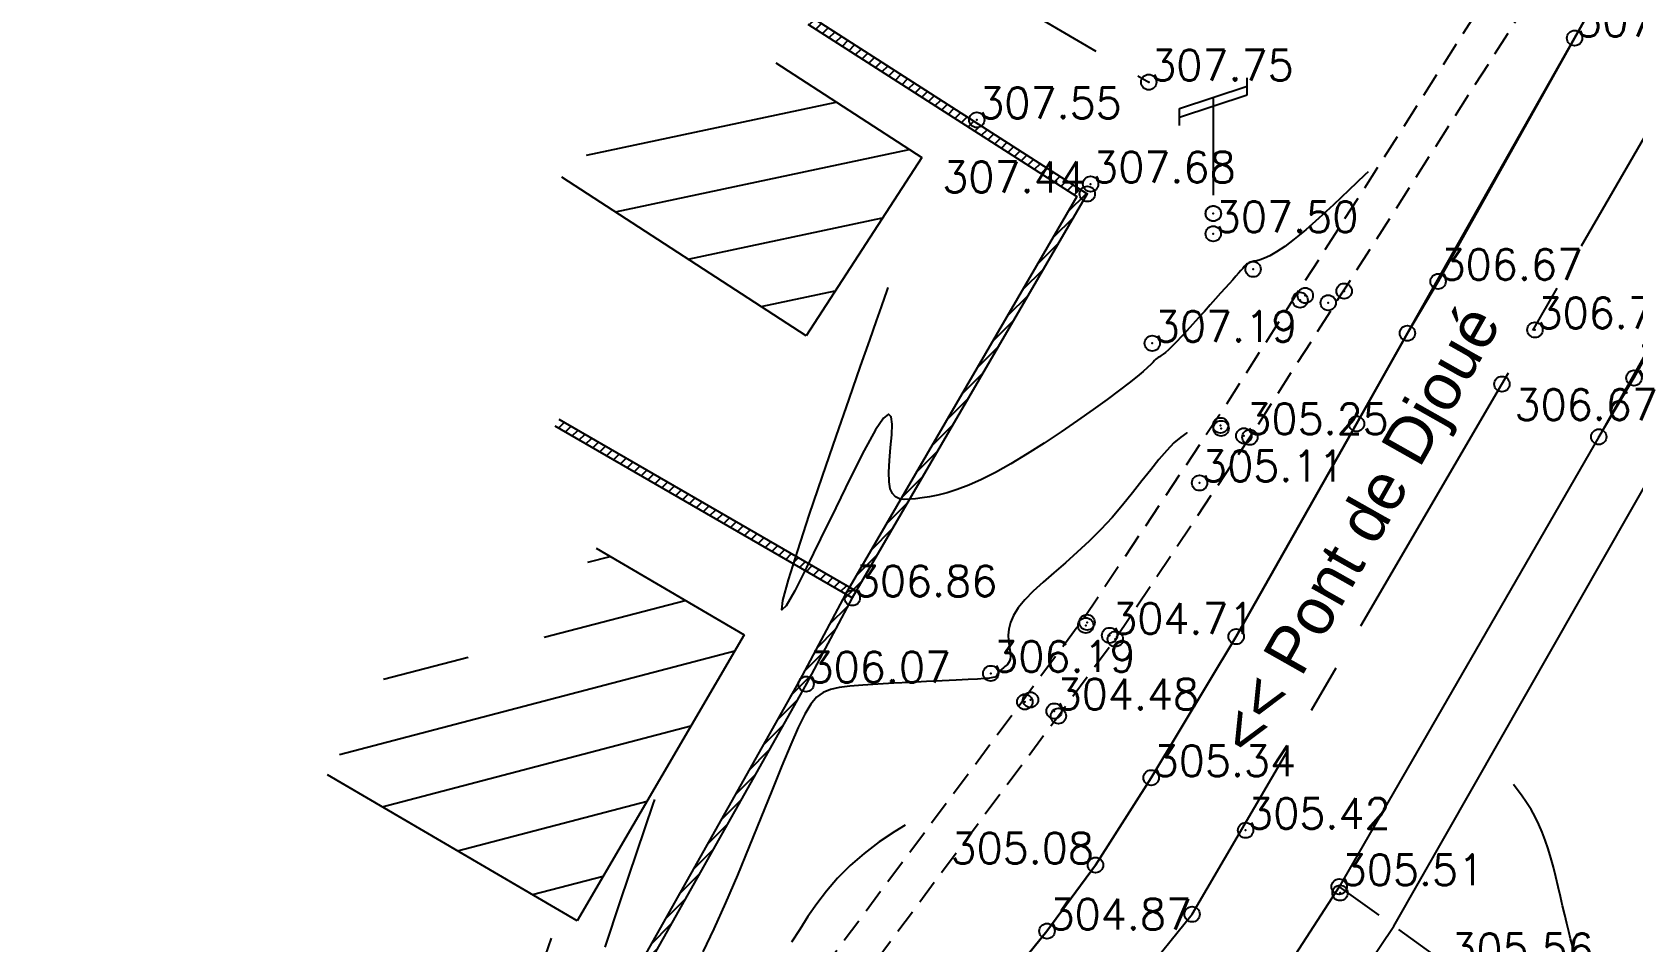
# Model space of a CAD drawing. Header units: millimetres. Extents: x 524954 to 526204, y 9523489 to 9524010.
# Drawn here: x 525954.1 to 526006.2, y 9523845.5 to 9523875.1 of the extents above; entities that cross this region are included whole.
import ezdxf
from ezdxf.enums import TextEntityAlignment as Align

# ---------------------------------------------------------------- set-up
doc = ezdxf.new("R2010")
doc.units = ezdxf.units.MM
doc.header["$PDMODE"] = 32
doc.header["$PDSIZE"] = 0.5
doc.linetypes.add('AXES2', pattern=[28.575, 19.05, -3.175, 3.175, -3.175])
doc.linetypes.add('CACHE2', pattern=[4.7625, 3.175, -1.5875])
for name, color, linetype in [('Axe_Route_Existante', 1, 'AXES2'), ('Bati', 6, 'Continuous'), ('Bati_H', 1, 'Continuous'), ('Bord_Route_Existante', 6, 'Continuous'), ('Borde_Piste', 7, 'CACHE2'), ('Caniveau', 5, 'CACHE2'), ('Cloture', 7, 'Continuous'), ('CN_01_00', 3, 'Continuous'), ('CN_02_00', 4, 'Continuous'), ('CN_05_00', 6, 'Continuous'), ('Murs', 1, 'Continuous'), ('Réseau_Electrique', 1, 'CACHE2'), ('TopoAlt', 3, 'Continuous'), ('TOPOJIS', 7, 'Continuous'), ('Toponomie', 7, 'CACHE2')]:
    doc.layers.add(name, color=color, linetype=linetype)
doc.layers.add('Bord_Route_Existante_POLY3D', color=6, linetype='Continuous', plot=False)
doc.layers.add('Trottoir', color=7, linetype='Continuous', true_color=0xff6666)
doc.styles.add('Simplex 1.0', font='Simplex.shx', dxfattribs={"width": 0.99, "height": 1})
doc.styles.get("Standard").update_dxf_attribs({"font": 'arial.ttf'})
pattern_1 = [(45, (0, 0), (-0.1767766952966, 0.1767766952966), [])]

# ---------------------------------------------------------------- blocks, each defined once
blk = doc.blocks.new('TCPOINT M')
at = {"color": 0}
blk.add_point((0, 0), dxfattribs=at)
at = {"layer": 'TopoAlt', "style": 'Simplex 1.0', "width": 0.99}
blk.add_attdef('ALT', (0.15, 0.15), '', height=1, dxfattribs=at)
blk = doc.blocks.new('e004')
at = {"color": 0}
blk.add_line((0, 3.777478), (0, 0.25), dxfattribs=at)
for points in [[(-1.096503, 3.137365), (-1.096503, 3.412949), (1.096503, 4.142007), (1.096503, 4.417591)], [(-1.096503, 2.861781), (-1.096503, 3.137365), (1.096503, 3.866423), (1.096503, 4.142007)]]:
    blk.add_lwpolyline(points, dxfattribs=at)
blk.add_circle((0, 0), 0.25, dxfattribs=at)

msp = doc.modelspace()

# ---------------------------------------------------------------- hatches: boundary and pattern name
at = {"layer": 'Bati_H'}
h = msp.add_hatch(dxfattribs=at)
h.set_pattern_fill('_U', color=256, scale=2, angle=11.9879, style=0, pattern_type=0)
h.set_pattern_definition([(11.98791198, (0, 0), (-0.41541064157, 1.95638288657), [])])
h.paths.add_polyline_path([(525978.276, 9523874.094), (525983.022, 9523871.01), (525979.258, 9523865.216), (525971.318, 9523870.375), (525974.537, 9523873.25)])
h = msp.add_hatch(dxfattribs=at)
h.set_pattern_fill('_U', color=256, scale=2, angle=14.6663, style=0, pattern_type=0)
h.set_pattern_definition([(14.666341392, (0, 0), (-0.50637935195, 1.93483331373), [])])
h.paths.add_polyline_path([(525972.431, 9523858.304), (525977.247, 9523855.486), (525971.809, 9523846.192), (525967.399, 9523848.772), (525963.698, 9523850.938), (525966.531, 9523855.781), (525969.826, 9523853.853)])
at = {"layer": 'Murs'}
h = msp.add_hatch(dxfattribs=at)
h.set_pattern_fill('_U', color=256, scale=0.25, angle=45, style=0, pattern_type=0)
h.set_pattern_definition(pattern_1)
h.paths.add_polyline_path([(525979.456, 9523875.562), (525988.408, 9523869.827), (525980.764, 9523856.688), (525979.26, 9523853.887), (525973.384, 9523843.444), (525973.166, 9523843.566), (525979.041, 9523854.008), (525980.546, 9523856.81), (525988.071, 9523869.746), (525979.321, 9523875.351)])
h = msp.add_hatch(dxfattribs=at)
h.set_pattern_fill('_U', color=256, scale=0.25, angle=45, style=0, pattern_type=0)
h.set_pattern_definition(pattern_1)
h.paths.add_polyline_path([(525980.764, 9523856.688), (525971.099, 9523862.275), (525971.224, 9523862.491), (525980.889, 9523856.905)])

# ---------------------------------------------------------------- linework, layer by layer
at = {"layer": 'Axe_Route_Existante', "ltscale": 0.5, "flags": 128}
msp.add_lwpolyline([(525586.699, 9523773.004), (525594.438, 9523777.106), (525618.223, 9523789.407), (525625.013, 9523793.73), (525631.595, 9523797.596), (525637.632, 9523800.898), (525652.791, 9523807.42), (525669.106, 9523811.823), (525685.979, 9523814.884), (525693.088, 9523815.654), (525707.454, 9523816.694), (525717.039, 9523816.84), (525725.297, 9523816.644), (525729.698, 9523816.378), (525741.406, 9523815.177), (525741.84, 9523815.117), (525749.699, 9523813.877), (525775.145, 9523809.302), (525803.422, 9523804.201), (525817.048, 9523801.682), (525827.851, 9523799.771), (525839.056, 9523798.429), (525854.65, 9523797.376), (525870.172, 9523796.814), (525884.208, 9523797.02), (525899.003, 9523797.789), (525917.125, 9523799.773), (525932.341, 9523803.156), (525937.747, 9523804.809), (525941.803, 9523806.256), (525947.141, 9523808.768), (525964.848, 9523819.198), (525980.541, 9523832.453), (525991.817, 9523846.401), (526001.896, 9523863.645), (526032.968, 9523917.472), (526051.53, 9523951.634), (526076.259, 9523995.188)], dxfattribs=at)
at = {"layer": 'Bati'}
for p, q in [((525978.276, 9523874.094), (525983.022, 9523871.01)), ((525983.022, 9523871.01), (525979.258, 9523865.216)), ((525979.258, 9523865.216), (525971.318, 9523870.375)), ((525972.431, 9523858.304), (525977.247, 9523855.486)), ((525977.247, 9523855.486), (525971.809, 9523846.192)), ((525967.399, 9523848.772), (525963.698, 9523850.938)), ((525971.809, 9523846.192), (525967.399, 9523848.772))]:
    msp.add_line(p, q, dxfattribs=at)
at = {"layer": 'Bord_Route_Existante', "flags": 128}
for points in [[(525977.621, 9523834.354), (525979.224, 9523836.114), (525987.097, 9523845.854), (525988.674, 9523848.001), (525990.485, 9523850.842), (525993.25, 9523855.431), (525997.166, 9523862.351), (525998.821, 9523865.297), (526004.258, 9523874.895), (526013.154, 9523890.734), (526018.581, 9523900.329), (526023.628, 9523909.305), (526030.013, 9523920.501), (526032.054, 9523924.033), (526034.618, 9523928.608), (526044.187, 9523945.542), (526045.512, 9523948.368), (526072.817, 9523996.498), (526072.817, 9523996.498), (526072.817, 9523996.498)], [(526013.385, 9523876.804), (526005.046, 9523861.929)], [(526005.046, 9523861.929), (525996.6, 9523847.299), (525994.689, 9523844.347), (525983.277, 9523830.232), (525967.105, 9523816.393), (525948.42, 9523805.544), (525945.886, 9523804.22), (525940.911, 9523802.137), (525933.059, 9523799.742), (525917.724, 9523796.301), (525910.579, 9523795.372), (525899.19, 9523794.37), (525884.152, 9523793.467), (525869.882, 9523793.206)]]:
    msp.add_lwpolyline(points, dxfattribs=at)
at = {"layer": 'Bord_Route_Existante_POLY3D'}
for points in [[(526013.154, 9523890.734, 308.37), (526004.258, 9523874.895, 307.32), (525999.818, 9523866.981, 306.67), (525998.821, 9523865.297, 306.55), (525997.166, 9523862.351, 306.27), (525993.25, 9523855.431, 305.7), (525990.485, 9523850.842, 305.34), (525988.674, 9523848.001, 305.08), (525987.097, 9523845.854, 304.87), (525979.224, 9523836.114, 304.02), (525977.621, 9523834.354, 303.84), (525970.648, 9523827.982, 303.12), (525962.781, 9523821.94, 302.36), (525961.799, 9523821.209, 302.26), (525955.344, 9523817.205, 301.72), (525947.852, 9523813.075, 301.05)], [(526013.385, 9523876.804, 307.75), (526006.191, 9523863.842, 306.89), (526005.046, 9523861.929, 306.73), (525996.6, 9523847.299, 305.51), (525994.689, 9523844.347, 305.26), (525983.277, 9523830.232, 304.05), (525967.105, 9523816.393, 302.57), (525948.42, 9523805.544, 301.06), (525945.886, 9523804.22, 300.87), (525940.911, 9523802.137, 300.45), (525933.059, 9523799.742, 299.83), (525917.724, 9523796.301, 298.79), (525915.068, 9523795.885, 298.64), (525910.579, 9523795.372, 298.26), (525899.19, 9523794.37, 297.34), (525884.152, 9523793.467, 296.28), (525869.882, 9523793.206, 295.29)]]:
    msp.add_polyline3d(points, dxfattribs=at)
at = {"layer": 'Borde_Piste', "elevation": 307.75, "flags": 128}
msp.add_lwpolyline([(525981.837, 9523878.488), (525990.406, 9523873.463)], dxfattribs=at)
at = {"layer": 'Borde_Piste', "ltscale": 0.5, "flags": 128}
msp.add_lwpolyline([(525996.6, 9523847.299), (526000.167, 9523844.721), (526003.175, 9523843.144)], dxfattribs=at)
at = {"layer": 'Caniveau', "ltscale": 0.25, "elevation": 307.27, "flags": 128}
for points in [[(526001.693, 9523876.706), (525992.67, 9523862.583), (525988.317, 9523856.056), (525986.483, 9523853.58), (525979.846, 9523844.667), (525972.556, 9523835.757), (525965.764, 9523828.474), (525959.142, 9523822.599), (525952.525, 9523818.152), (525945.24, 9523814.478), (525937.422, 9523811.365), (525929.415, 9523808.87), (525922.977, 9523807.359), (525911.343, 9523805.517), (525900.219, 9523804.772), (525883.548, 9523804.534), (525871.514, 9523804.226), (525863.676, 9523804.152), (525858.551, 9523804.354), (525852.271, 9523804.619), (525845.799, 9523805.015), (525839.474, 9523805.458), (525832.921, 9523806.263), (525825.213, 9523807.529), (525818.468, 9523808.739), (525811.153, 9523810.025), (525805.831, 9523810.986), (525799.485, 9523812), (525787.157, 9523814.173), (525774.027, 9523816.47), (525761.815, 9523818.599), (525751.77, 9523820.346), (525742.028, 9523821.356), (525725.747, 9523822.327), (525717.412, 9523822.531), (525706.745, 9523822.088), (525692.923, 9523821.483), (525685.51, 9523820.415), (525667.69, 9523817.467), (525650.531, 9523812.577), (525633.827, 9523805.677), (525628.951, 9523803.575)], [(526002.725, 9523876.046), (525993.696, 9523861.913), (525989.319, 9523855.351), (525987.467, 9523852.849), (525980.812, 9523843.913), (525973.479, 9523834.951), (525966.621, 9523827.596), (525959.894, 9523821.628), (525953.145, 9523817.092), (525945.744, 9523813.359), (525937.832, 9523810.209), (525929.738, 9523807.687), (525923.213, 9523806.156), (525911.48, 9523804.298), (525900.269, 9523803.548), (525883.572, 9523803.309), (525871.536, 9523803.001), (525863.657, 9523802.926), (525858.501, 9523803.129), (525852.208, 9523803.396), (525845.719, 9523803.793), (525839.356, 9523804.238), (525832.747, 9523805.05), (525825.006, 9523806.322), (525818.254, 9523807.532), (525810.938, 9523808.819), (525805.625, 9523809.779), (525799.282, 9523810.792), (525786.945, 9523812.967), (525773.816, 9523815.263), (525761.605, 9523817.392), (525751.602, 9523819.132), (525741.928, 9523820.134), (525725.695, 9523821.102), (525717.422, 9523821.306), (525706.806, 9523820.864), (525693.255, 9523820.056), (525685.68, 9523819.201), (525667.959, 9523816.269), (525650.934, 9523811.417), (525634.345, 9523804.565), (525630.007, 9523801.744)]]:
    msp.add_lwpolyline(points, dxfattribs=at)
at = {"layer": 'Cloture', "flags": 128}
for points in [[(525979.321, 9523875.351), (525988.071, 9523869.746), (525980.546, 9523856.81), (525979.041, 9523854.008), (525973.166, 9523843.566)], [(525979.456, 9523875.562), (525988.408, 9523869.827), (525980.764, 9523856.688), (525979.26, 9523853.887), (525973.384, 9523843.444)], [(525980.889, 9523856.905), (525971.224, 9523862.491)], [(525980.764, 9523856.688), (525971.099, 9523862.275)]]:
    msp.add_lwpolyline(points, dxfattribs=at)
at = {"layer": 'CN_01_00', "elevation": 307, "flags": 128}
msp.add_lwpolyline([(525997.539, 9523870.546), (525997.432, 9523870.445), (525996.916, 9523869.954), (525996.413, 9523869.478), (525995.939, 9523869.038), (525995.512, 9523868.657), (525995.142, 9523868.351), (525994.829, 9523868.116), (525994.566, 9523867.942), (525994.349, 9523867.818), (525994.173, 9523867.736), (525994.031, 9523867.685), (525993.918, 9523867.655), (525993.83, 9523867.637), (525993.76, 9523867.623), (525993.706, 9523867.608), (525993.662, 9523867.591), (525993.625, 9523867.57), (525993.591, 9523867.543), (525993.555, 9523867.508), (525993.515, 9523867.463), (525993.466, 9523867.406), (525993.404, 9523867.336), (525993.329, 9523867.251), (525993.24, 9523867.152), (525993.138, 9523867.037), (525993.021, 9523866.906), (525992.889, 9523866.759), (525992.743, 9523866.596), (525992.581, 9523866.415), (525992.405, 9523866.217), (525992.218, 9523866.009), (525992.026, 9523865.795), (525991.834, 9523865.582), (525991.647, 9523865.378), (525991.469, 9523865.187), (525991.307, 9523865.017), (525991.165, 9523864.873), (525991.046, 9523864.761), (525990.95, 9523864.676), (525990.872, 9523864.614), (525990.809, 9523864.569), (525990.758, 9523864.535), (525990.714, 9523864.508), (525990.676, 9523864.482), (525990.638, 9523864.452), (525990.598, 9523864.412), (525990.545, 9523864.357), (525990.472, 9523864.283), (525990.368, 9523864.184), (525990.223, 9523864.055), (525990.029, 9523863.892), (525989.775, 9523863.689), (525989.453, 9523863.441), (525989.057, 9523863.146), (525988.598, 9523862.814), (525988.092, 9523862.459), (525987.556, 9523862.092), (525987.004, 9523861.727), (525986.454, 9523861.377), (525985.92, 9523861.055), (525985.418, 9523860.773), (525984.962, 9523860.542), (525984.55, 9523860.358), (525984.18, 9523860.216), (525983.847, 9523860.109), (525983.548, 9523860.031), (525983.28, 9523859.977), (525983.039, 9523859.94), (525982.821, 9523859.914), (525982.624, 9523859.896), (525982.448, 9523859.893), (525982.296, 9523859.916), (525982.169, 9523859.975), (525982.069, 9523860.08), (525981.998, 9523860.241), (525981.958, 9523860.469), (525981.95, 9523860.775), (525981.973, 9523861.157), (525982.011, 9523861.578), (525982.046, 9523861.988), (525982.059, 9523862.338), (525982.032, 9523862.578), (525981.946, 9523862.66), (525981.781, 9523862.534), (525981.521, 9523862.151), (525981.154, 9523861.487), (525980.709, 9523860.611), (525980.224, 9523859.621), (525979.734, 9523858.612), (525979.277, 9523857.68), (525978.89, 9523856.92), (525978.61, 9523856.428), (525978.475, 9523856.3), (525978.509, 9523856.601), (525978.691, 9523857.274), (525978.988, 9523858.231), (525979.366, 9523859.385), (525979.794, 9523860.649), (525980.236, 9523861.935), (525980.661, 9523863.155), (525981.034, 9523864.223), (525981.331, 9523865.069), (525981.553, 9523865.705), (525981.713, 9523866.161), (525981.82, 9523866.467), (525981.885, 9523866.652), (525981.918, 9523866.747), (525981.931, 9523866.782), (525981.932, 9523866.787)], dxfattribs=at)
at = {"layer": 'CN_02_00', "elevation": 306, "flags": 128}
for points in [[(525991.65, 9523862.055), (525991.65, 9523862.055), (525991.447, 9523861.92), (525991.228, 9523861.732), (525990.992, 9523861.488), (525990.74, 9523861.194), (525990.471, 9523860.859), (525990.184, 9523860.493), (525989.878, 9523860.106), (525989.555, 9523859.707), (525989.212, 9523859.307), (525988.85, 9523858.914), (525988.471, 9523858.537), (525988.082, 9523858.177), (525987.695, 9523857.834), (525987.32, 9523857.508), (525986.968, 9523857.199), (525986.651, 9523856.905), (525986.378, 9523856.628), (525986.16, 9523856.367), (525986.005, 9523856.121), (525985.906, 9523855.891), (525985.853, 9523855.678), (525985.834, 9523855.482), (525985.841, 9523855.304), (525985.861, 9523855.144), (525985.886, 9523855.004), (525985.905, 9523854.883), (525985.91, 9523854.782), (525985.9, 9523854.699), (525985.878, 9523854.63), (525985.848, 9523854.574), (525985.81, 9523854.528), (525985.769, 9523854.488), (525985.725, 9523854.454), (525985.682, 9523854.421), (525985.641, 9523854.387), (525985.604, 9523854.354), (525985.57, 9523854.32), (525985.54, 9523854.288), (525985.514, 9523854.256), (525985.492, 9523854.227), (525985.474, 9523854.199), (525985.461, 9523854.174), (525985.451, 9523854.153), (525985.434, 9523854.133), (525985.399, 9523854.116), (525985.333, 9523854.1), (525985.225, 9523854.084), (525985.062, 9523854.068), (525984.834, 9523854.052), (525984.529, 9523854.034), (525984.14, 9523854.014), (525983.682, 9523853.993), (525983.178, 9523853.969), (525982.647, 9523853.942), (525982.112, 9523853.914), (525981.593, 9523853.883), (525981.111, 9523853.851), (525980.688, 9523853.815), (525980.338, 9523853.775), (525980.051, 9523853.714), (525979.812, 9523853.616), (525979.604, 9523853.461), (525979.412, 9523853.231), (525979.218, 9523852.91), (525979.008, 9523852.479), (525978.764, 9523851.92), (525978.476, 9523851.224), (525978.148, 9523850.417), (525977.791, 9523849.533), (525977.414, 9523848.608), (525977.026, 9523847.675), (525976.638, 9523846.769), (525976.259, 9523845.925), (525975.899, 9523845.179)], [(526004.189, 9523845.37), (526004.128, 9523845.6), (526004.066, 9523845.842), (526004.002, 9523846.102), (526003.937, 9523846.381), (526003.87, 9523846.677), (526003.8, 9523846.984), (526003.728, 9523847.298), (526003.652, 9523847.615), (526003.572, 9523847.928), (526003.488, 9523848.235), (526003.399, 9523848.529), (526003.305, 9523848.807), (526003.203, 9523849.071), (526003.093, 9523849.324), (526002.973, 9523849.567), (526002.841, 9523849.804), (526002.696, 9523850.038), (526002.536, 9523850.27), (526002.36, 9523850.504), (526002.267, 9523850.618)], [(525972.725, 9523845.334), (525973.22, 9523846.838), (525973.75, 9523848.41), (525974.289, 9523849.985), (525974.339, 9523850.131)]]:
    msp.add_lwpolyline(points, dxfattribs=at)
at = {"layer": 'CN_05_00', "elevation": 305, "flags": 128}
for points in [[(525982.487, 9523849.297), (525982.145, 9523849.098), (525981.638, 9523848.756), (525981.151, 9523848.381), (525980.695, 9523847.983), (525980.284, 9523847.572), (525979.924, 9523847.157), (525979.607, 9523846.741), (525979.321, 9523846.324), (525979.053, 9523845.908), (525978.79, 9523845.494)], [(525970.787, 9523845.06), (525970.984, 9523845.622)]]:
    msp.add_lwpolyline(points, dxfattribs=at)
at = {"layer": 'Trottoir', "flags": 128}
msp.add_lwpolyline([(525946.48, 9523802.409), (525949.133, 9523803.684), (525950.999, 9523804.506), (525954.577, 9523806.288), (525957.242, 9523807.502), (525959.849, 9523809.195), (525964.162, 9523811.9), (525967.225, 9523814.173), (525972.398, 9523817.593), (525974.834, 9523819.573), (525977.049, 9523821.463), (525979.326, 9523823.405), (525979.326, 9523823.405), (525981.366, 9523825.352), (525983.733, 9523827.544), (525985.547, 9523829.419), (525989.751, 9523834.182), (525992.374, 9523837.546), (525995.729, 9523842.081), (525998.384, 9523846.01), (526006.94, 9523861.025), (526013.783, 9523873.096)], dxfattribs=at)

# ---------------------------------------------------------------- block references
at = {"layer": 'Réseau_Electrique'}
msp.add_blockref('e004', (525992.507, 9523869.189, 307.59), dxfattribs=at)
at = {"layer": 'TOPOJIS'}
ref = msp.add_blockref('TCPOINT M', (526004.258, 9523874.895, 307.32), dxfattribs=at)
ref.add_attrib('ALT', '307.32', (526004.308, 9523874.945, 307.32), dxfattribs={"layer": 'TopoAlt', "height": 1, "style": 'Simplex 1.0', "width": 0.99})
ref = msp.add_blockref('TCPOINT M', (525990.406, 9523873.463, 307.75), dxfattribs=at)
ref.add_attrib('ALT', '307.75', (525990.456, 9523873.513, 307.75), dxfattribs={"layer": 'TopoAlt', "height": 1, "style": 'Simplex 1.0', "width": 0.99})
ref = msp.add_blockref('TCPOINT M', (525984.813, 9523872.235, 307.55), dxfattribs=at)
ref.add_attrib('ALT', '307.55', (525984.863, 9523872.285, 307.55), dxfattribs={"layer": 'TopoAlt', "height": 1, "style": 'Simplex 1.0', "width": 0.99})
ref = msp.add_blockref('TCPOINT M', (525988.515, 9523870.15, 307.68), dxfattribs=at)
ref.add_attrib('ALT', '307.68', (525988.565, 9523870.2, 307.68), dxfattribs={"layer": 'TopoAlt', "height": 1, "style": 'Simplex 1.0', "width": 0.99})
ref = msp.add_blockref('TCPOINT M', (525988.408, 9523869.827, 307.44), dxfattribs=at)
ref.add_attrib('ALT', '307.44', dxfattribs={"layer": 'TopoAlt', "height": 1, "style": 'Simplex 1.0', "width": 0.99}).set_placement((525988.358, 9523869.877, 307.44), align=Align.RIGHT)
ref = msp.add_blockref('TCPOINT M', (525992.505, 9523868.532, 307.5), dxfattribs=at)
ref.add_attrib('ALT', '307.50', (525992.555, 9523868.582, 307.5), dxfattribs={"layer": 'TopoAlt', "height": 1, "style": 'Simplex 1.0', "width": 0.99})
for p in [(525992.507, 9523869.189, 307.59), (525993.802, 9523867.378, 306.91), (525995.329, 9523866.378, 306.88), (525995.499, 9523866.524, 305.62), (525996.244, 9523866.288, 305.65), (525996.763, 9523866.669, 306.52), (525998.821, 9523865.297, 306.55), (525992.742, 9523862.3, 306.06), (525992.76, 9523862.203, 305.21), (525997.166, 9523862.351, 306.27), (525993.696, 9523861.913, 305.94), (526005.046, 9523861.929, 306.73), (525988.399, 9523855.895, 305.46), (525988.356, 9523855.795, 304.66), (525989.319, 9523855.351, 305.38), (525993.25, 9523855.431, 305.7), (525986.376, 9523853.311, 305.21), (525986.562, 9523853.375, 304.47), (525987.467, 9523852.849, 305.35), (525996.629, 9523847.094, 305.49), (525991.817, 9523846.401, 305.17)]:
    msp.add_blockref('TCPOINT M', p, dxfattribs=at)
ref = msp.add_blockref('TCPOINT M', (525999.818, 9523866.981, 306.67), dxfattribs=at)
ref.add_attrib('ALT', '306.67', (525999.868, 9523867.031, 306.67), dxfattribs={"layer": 'TopoAlt', "height": 1, "style": 'Simplex 1.0', "width": 0.99})
ref = msp.add_blockref('TCPOINT M', (525990.521, 9523864.969, 307.19), dxfattribs=at)
ref.add_attrib('ALT', '307.19', (525990.571, 9523865.019, 307.19), dxfattribs={"layer": 'TopoAlt', "height": 1, "style": 'Simplex 1.0', "width": 0.99})
ref = msp.add_blockref('TCPOINT M', (526002.97, 9523865.404, 306.77), dxfattribs=at)
ref.add_attrib('ALT', '306.77', (526003.02, 9523865.454, 306.77), dxfattribs={"layer": 'TopoAlt', "height": 1, "style": 'Simplex 1.0', "width": 0.99})
ref = msp.add_blockref('TCPOINT M', (526006.191, 9523863.842, 306.89), dxfattribs=at)
ref.add_attrib('ALT', '306.89', (526006.241, 9523863.892, 306.89), dxfattribs={"layer": 'TopoAlt', "height": 1, "style": 'Simplex 1.0', "width": 0.99})
ref = msp.add_blockref('TCPOINT M', (526001.896, 9523863.645, 306.67), dxfattribs=at)
ref.add_attrib('ALT', '306.67', dxfattribs={"layer": 'TopoAlt', "height": 1, "style": 'Simplex 1.0', "width": 0.99}).set_placement((526006.969, 9523862.474, 306.67), align=Align.RIGHT)
ref = msp.add_blockref('TCPOINT M', (525993.499, 9523861.961, 305.25), dxfattribs=at)
ref.add_attrib('ALT', '305.25', (525993.549, 9523862.011, 305.25), dxfattribs={"layer": 'TopoAlt', "height": 1, "style": 'Simplex 1.0', "width": 0.99})
ref = msp.add_blockref('TCPOINT M', (525992.06, 9523860.429, 305.11), dxfattribs=at)
ref.add_attrib('ALT', '305.11', (525992.11, 9523860.479, 305.11), dxfattribs={"layer": 'TopoAlt', "height": 1, "style": 'Simplex 1.0', "width": 0.99})
ref = msp.add_blockref('TCPOINT M', (525980.764, 9523856.688, 306.86), dxfattribs=at)
ref.add_attrib('ALT', '306.86', (525980.814, 9523856.738, 306.86), dxfattribs={"layer": 'TopoAlt', "height": 1, "style": 'Simplex 1.0', "width": 0.99})
ref = msp.add_blockref('TCPOINT M', (525989.134, 9523855.47, 304.71), dxfattribs=at)
ref.add_attrib('ALT', '304.71', (525989.184, 9523855.52, 304.71), dxfattribs={"layer": 'TopoAlt', "height": 1, "style": 'Simplex 1.0', "width": 0.99})
ref = msp.add_blockref('TCPOINT M', (525985.266, 9523854.235, 306.19), dxfattribs=at)
ref.add_attrib('ALT', '306.19', (525985.316, 9523854.285, 306.19), dxfattribs={"layer": 'TopoAlt', "height": 1, "style": 'Simplex 1.0', "width": 0.99})
ref = msp.add_blockref('TCPOINT M', (525979.26, 9523853.887, 306.07), dxfattribs=at)
ref.add_attrib('ALT', '306.07', (525979.31, 9523853.937, 306.07), dxfattribs={"layer": 'TopoAlt', "height": 1, "style": 'Simplex 1.0', "width": 0.99})
ref = msp.add_blockref('TCPOINT M', (525987.329, 9523853.01, 304.48), dxfattribs=at)
ref.add_attrib('ALT', '304.48', (525987.379, 9523853.06, 304.48), dxfattribs={"layer": 'TopoAlt', "height": 1, "style": 'Simplex 1.0', "width": 0.99})
ref = msp.add_blockref('TCPOINT M', (525990.485, 9523850.842, 305.34), dxfattribs=at)
ref.add_attrib('ALT', '305.34', (525990.535, 9523850.892, 305.34), dxfattribs={"layer": 'TopoAlt', "height": 1, "style": 'Simplex 1.0', "width": 0.99})
ref = msp.add_blockref('TCPOINT M', (525993.557, 9523849.132, 305.42), dxfattribs=at)
ref.add_attrib('ALT', '305.42', (525993.607, 9523849.182, 305.42), dxfattribs={"layer": 'TopoAlt', "height": 1, "style": 'Simplex 1.0', "width": 0.99})
ref = msp.add_blockref('TCPOINT M', (525988.674, 9523848.001, 305.08), dxfattribs=at)
ref.add_attrib('ALT', '305.08', dxfattribs={"layer": 'TopoAlt', "height": 1, "style": 'Simplex 1.0', "width": 0.99}).set_placement((525988.624, 9523848.051, 305.08), align=Align.RIGHT)
ref = msp.add_blockref('TCPOINT M', (525996.6, 9523847.299, 305.51), dxfattribs=at)
ref.add_attrib('ALT', '305.51', (525996.65, 9523847.349, 305.51), dxfattribs={"layer": 'TopoAlt', "height": 1, "style": 'Simplex 1.0', "width": 0.99})
ref = msp.add_blockref('TCPOINT M', (525987.097, 9523845.854, 304.87), dxfattribs=at)
ref.add_attrib('ALT', '304.87', (525987.147, 9523845.904, 304.87), dxfattribs={"layer": 'TopoAlt', "height": 1, "style": 'Simplex 1.0', "width": 0.99})
ref = msp.add_blockref('TCPOINT M', (526000.167, 9523844.721, 305.56), dxfattribs=at)
ref.add_attrib('ALT', '305.56', (526000.217, 9523844.771, 305.56), dxfattribs={"layer": 'TopoAlt', "height": 1, "style": 'Simplex 1.0', "width": 0.99})

# ---------------------------------------------------------------- texts
at = {"layer": 'Toponomie', "insert": (525992.569, 9523852.178), "char_height": 1.5, "width": 38.52036, "attachment_point": 1, "rotation": 60.5279}
msp.add_mtext('<< Pont de Djoué', dxfattribs=at)

doc.saveas('drawing.dxf')
